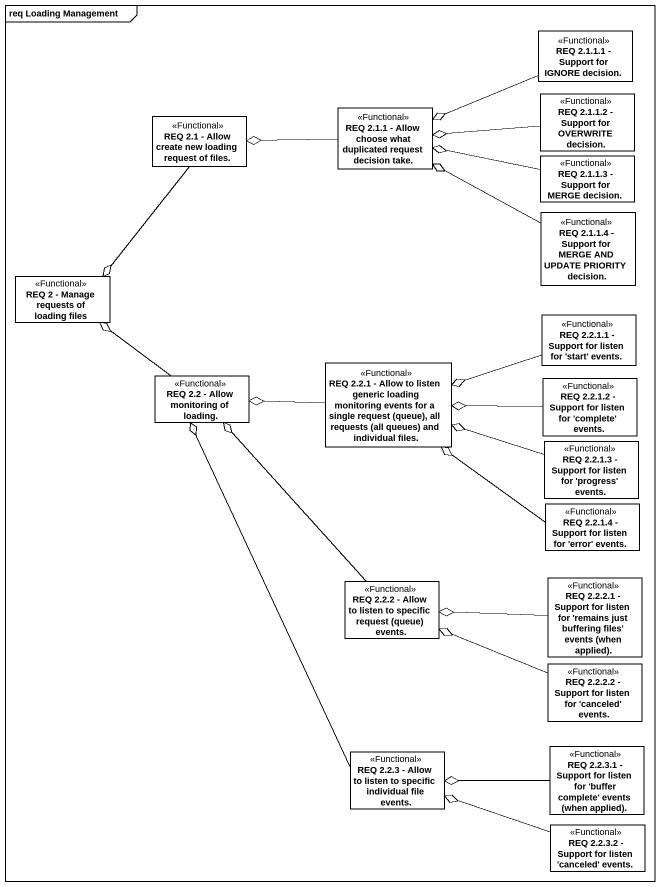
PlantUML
@startuml
mainframe req Loading Management
hide circle
hide empty members
class "REQ 2.1.1.1 - Support for IGNORE decision." as REQ_2_1_1_1_Support_for <<Functional>>
class "REQ 2.1.1 - Allow choose what duplicated request decision take." as REQ_2_1_1_Allow_choose_what <<Functional>>
class "REQ 2.1.1.2 - Support for OVERWRITE decision." as REQ_2_1_1_2_Support_for <<Functional>>
class "REQ 2.1 - Allow create new loading request of files." as REQ_2_1_Allow_create_new <<Functional>>
class "REQ 2.1.1.3 - Support for MERGE decision." as REQ_2_1_1_3_Support_for <<Functional>>
class "REQ 2.1.1.4 - Support for MERGE AND UPDATE PRIORITY decision." as REQ_2_1_1_4_Support_for <<Functional>>
class "REQ 2 - Manage requests of loading files" as REQ_2_Manage_requests_of <<Functional>>
class "REQ 2.2.1.1 - Support for listen for 'start' events." as REQ_2_2_1_1_Support_for <<Functional>>
class "REQ 2.2 - Allow monitoring of loading." as REQ_2_2_Allow_monitoring_of <<Functional>>
class "REQ 2.2.1 - Allow to listen generic loading monitoring events for a single request (queue), all requests (all queues) and individual files." as REQ_2_2_1_Allow_to_listen <<Functional>>
class "REQ 2.2.1.2 - Support for listen for 'complete' events." as REQ_2_2_1_2_Support_for <<Functional>>
class "REQ 2.2.1.3 - Support for listen for 'progress' events." as REQ_2_2_1_3_Support_for <<Functional>>
class "REQ 2.2.1.4 - Support for listen for 'error' events." as REQ_2_2_1_4_Support_for <<Functional>>
class "REQ 2.2.2.1 - Support for listen for 'remains just buffering files' events (when applied)." as REQ_2_2_2_1_Support_for <<Functional>>
class "REQ 2.2.2 - Allow to listen to specific request (queue) events." as REQ_2_2_2_Allow_to_listen <<Functional>>
class "REQ 2.2.2.2 - Support for listen for 'canceled' events." as REQ_2_2_2_2_Support_for <<Functional>>
class "REQ 2.2.3 - Allow to listen to specific individual file events." as REQ_2_2_3_Allow_to_listen <<Functional>>
class "REQ 2.2.3.1 - Support for listen for 'buffer complete' events (when applied)." as REQ_2_2_3_1_Support_for <<Functional>>
class "REQ 2.2.3.2 - Support for listen 'canceled' events." as REQ_2_2_3_2_Support_for <<Functional>>
REQ_2_1_1_1_Support_for -left-o REQ_2_1_1_Allow_choose_what
REQ_2_1_1_Allow_choose_what -left-o REQ_2_1_Allow_create_new
REQ_2_1_1_2_Support_for -left-o REQ_2_1_1_Allow_choose_what
REQ_2_1_Allow_create_new --o REQ_2_Manage_requests_of
REQ_2_1_1_3_Support_for -left-o REQ_2_1_1_Allow_choose_what
REQ_2_1_1_4_Support_for -left-o REQ_2_1_1_Allow_choose_what
REQ_2_2_1_1_Support_for -left-o REQ_2_2_1_Allow_to_listen
REQ_2_2_Allow_monitoring_of -up-o REQ_2_Manage_requests_of
REQ_2_2_1_Allow_to_listen -left-o REQ_2_2_Allow_monitoring_of
REQ_2_2_1_2_Support_for -left-o REQ_2_2_1_Allow_to_listen
REQ_2_2_1_3_Support_for -left-o REQ_2_2_1_Allow_to_listen
REQ_2_2_1_4_Support_for -left-o REQ_2_2_1_Allow_to_listen
REQ_2_2_2_1_Support_for -left-o REQ_2_2_2_Allow_to_listen
REQ_2_2_2_Allow_to_listen -up-o REQ_2_2_Allow_monitoring_of
REQ_2_2_2_2_Support_for -left-o REQ_2_2_2_Allow_to_listen
REQ_2_2_3_Allow_to_listen -up-o REQ_2_2_Allow_monitoring_of
REQ_2_2_3_1_Support_for -left-o REQ_2_2_3_Allow_to_listen
REQ_2_2_3_2_Support_for -left-o REQ_2_2_3_Allow_to_listen
@enduml
